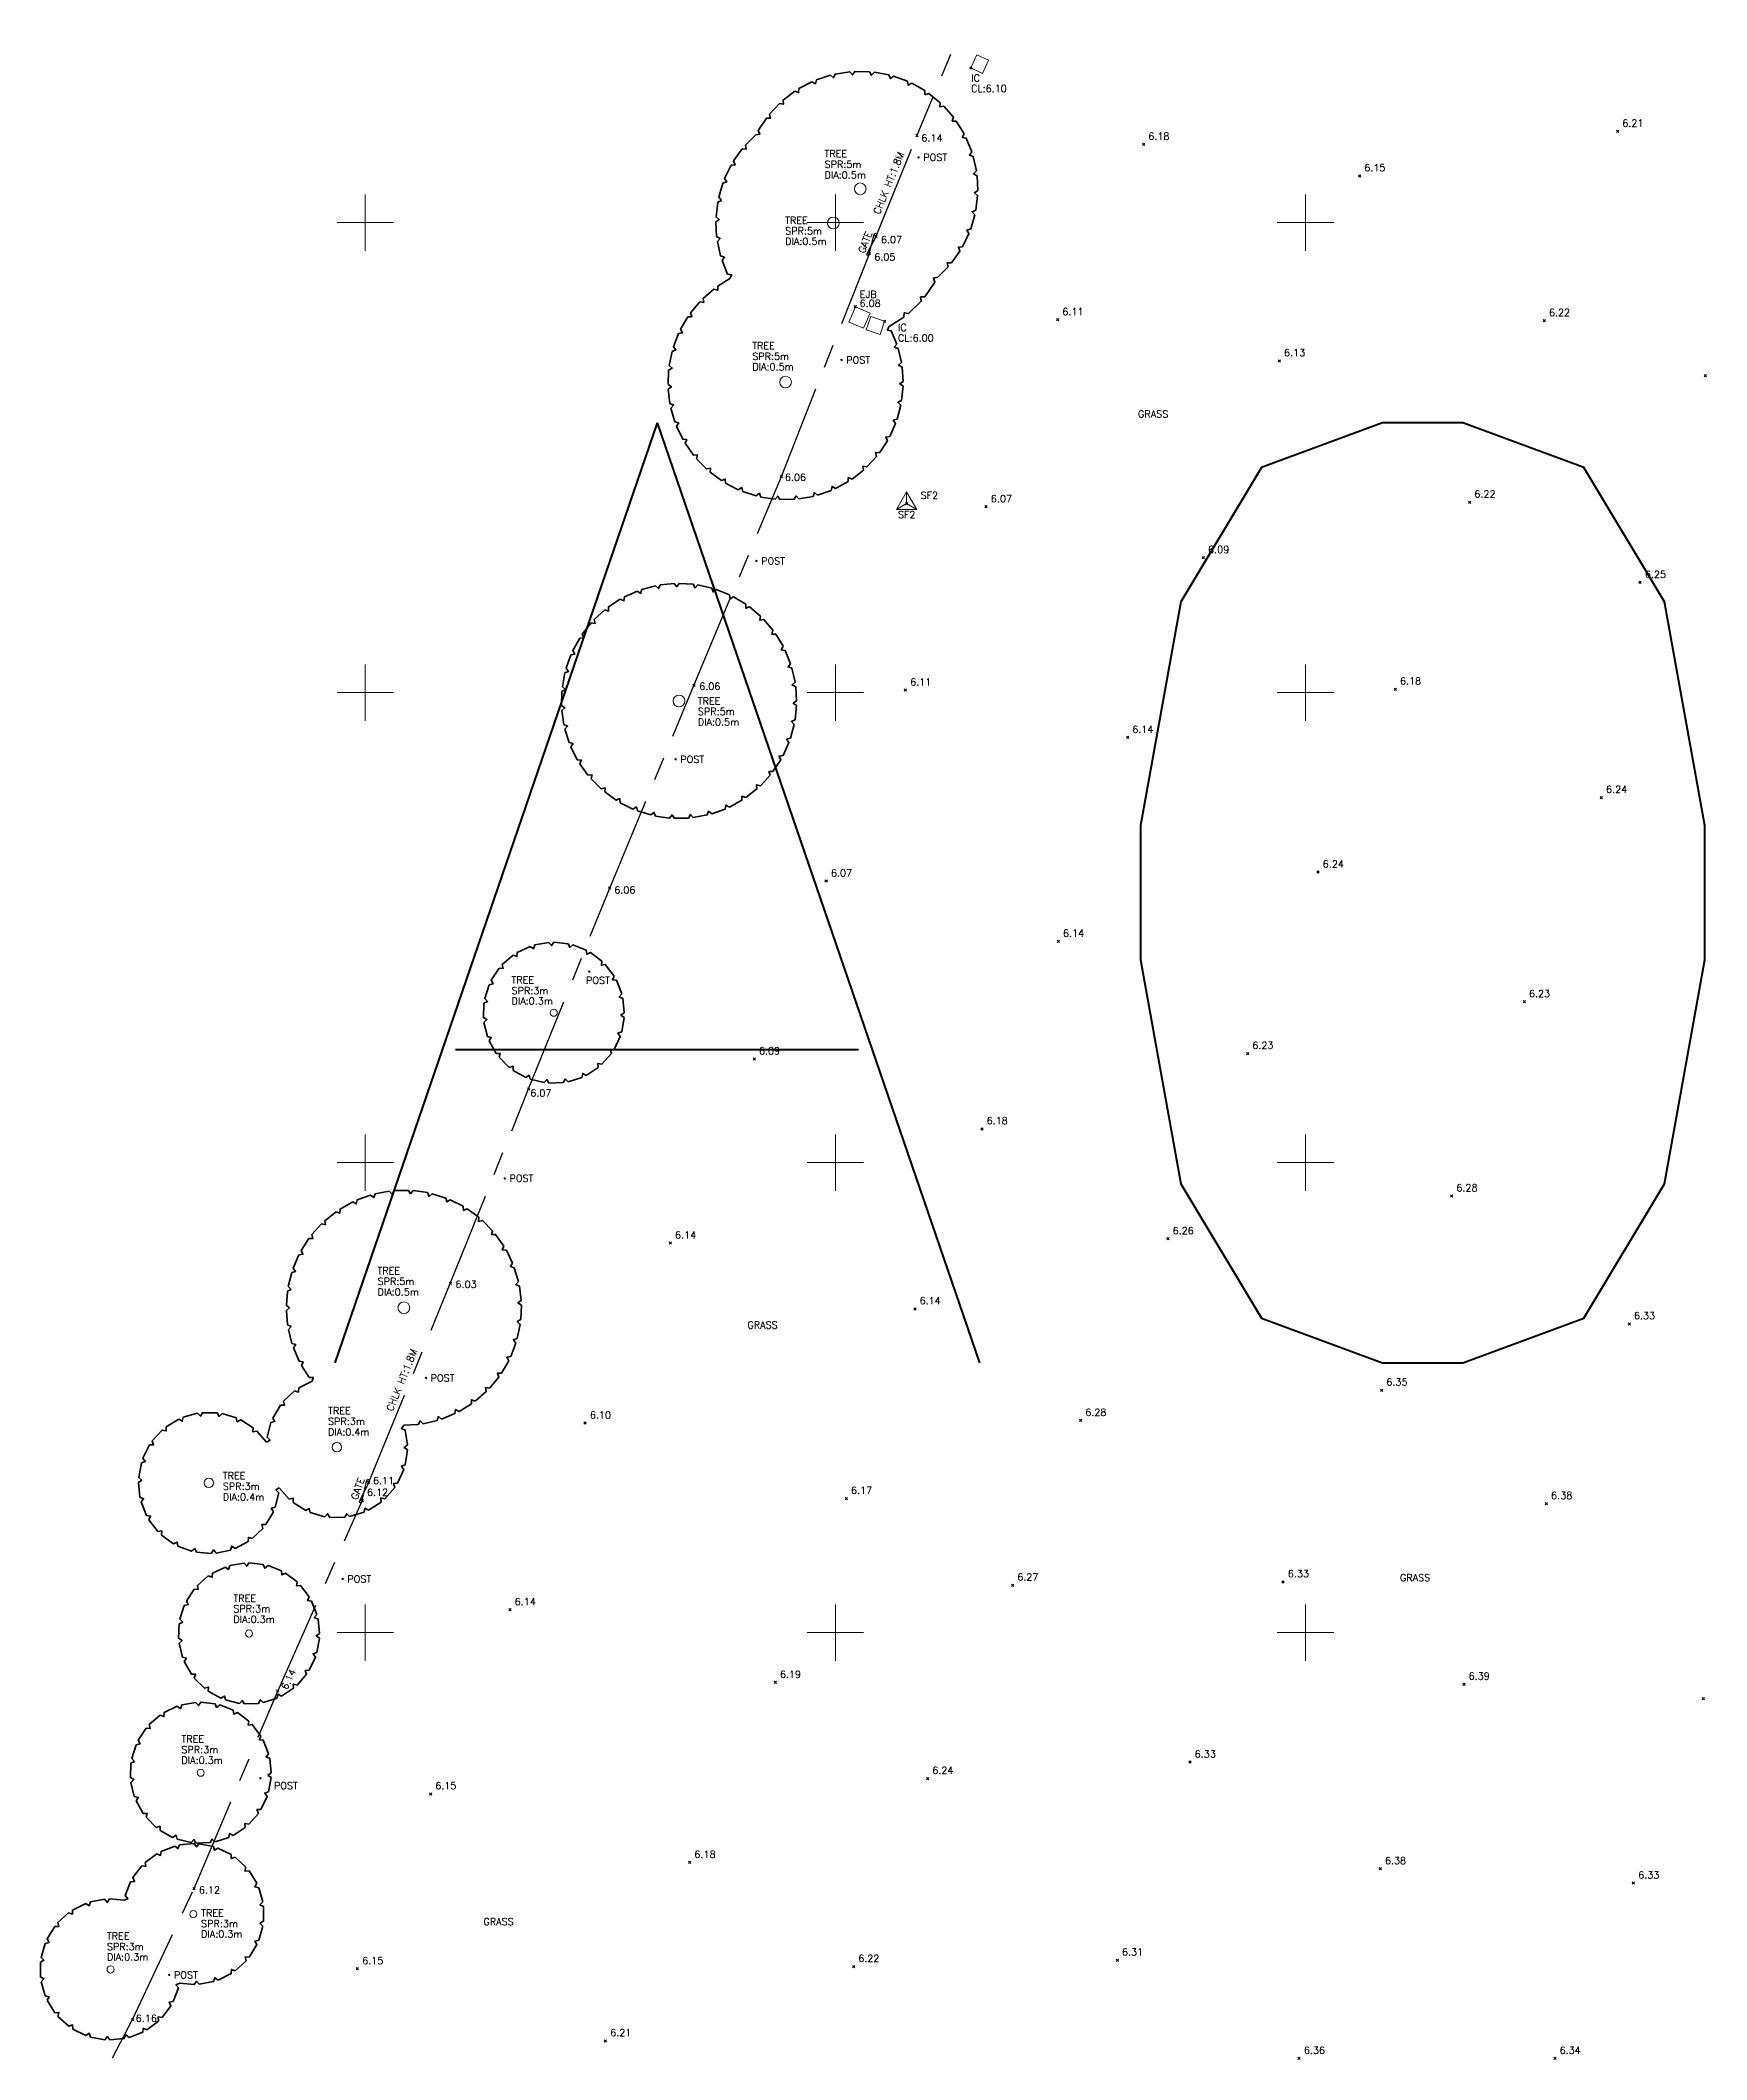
# Model space of a CAD drawing. Extents: x 521064 to 521635, y 174590 to 175241.
# Drawn here: x 521126.2 to 521197.1, y 174941.8 to 175027.8 of the extents above; entities that cross this region are included whole.
import ezdxf
from ezdxf.enums import TextEntityAlignment as Align

# ---------------------------------------------------------------- set-up
doc = ezdxf.new("R2010")
doc.units = 0
doc.header["$PDMODE"] = 3
doc.header["$PDSIZE"] = 0.05
doc.linetypes.add('Centre', pattern=[7, 4, -1, 1, -1])
doc.layers.get('0').update_dxf_attribs({"linetype": 'CONTINUOUS', "lineweight": 18})
for name, color, linetype, lineweight in [('I031G_SURVEY-GRID', 7, 'CONTINUOUS', 18), ('I042T_SURVEY-STA', 1, 'CONTINUOUS', 13), ('I901G_TITLE-SHEET', 7, 'CONTINUOUS', 18), ('I910T_TXT-GEN-S', 7, 'CONTINUOUS', 13), ('I923G_SURVEY-POINT', 7, 'CONTINUOUS', 18), ('I923T_SURVEY-LEVEL', 7, 'CONTINUOUS', 13), ('I941G_TREE', 72, 'CONTINUOUS', 18), ('I941G_TREE-VEG', 6, 'CONTINUOUS', 35), ('I941T_TREE-TXT', 82, 'CONTINUOUS', 13), ('I960G_COVER', 1, 'CONTINUOUS', 18), ('I960T_COVER-TXT', 1, 'CONTINUOUS', 13), ('I976G_ST-FURN', 220, 'CONTINUOUS', 18), ('I976T_ST-FURN-TXT', 220, 'CONTINUOUS', 13)]:
    doc.layers.add(name, color=color, linetype=linetype, lineweight=lineweight)
doc.layers.add('I971G_FENCE', color=5, linetype='Centre')
doc.layers.add('I973G_GATE', color=20, linetype='CONTINUOUS')
doc.styles.add('MONOTXT', font='simplex.shx')
doc.styles.get("Standard").update_dxf_attribs({"font": 'simplex.shx'})

# ---------------------------------------------------------------- blocks, each defined once
blk = doc.blocks.new('PT_STATION')
at = {"color": 0, "linetype": 'Continuous', "flags": 128}
for points in [[(0, 0.5), (-0.433, -0.25)], [(-0.433, -0.25), (0, 0), (0, 0.5)], [(0.433, -0.25), (0, 0.5)], [(0, 0), (0.433, -0.25)], [(-0.433, -0.25), (0.433, -0.25)]]:
    blk.add_lwpolyline(points, dxfattribs=at)

msp = doc.modelspace()

# ---------------------------------------------------------------- linework, layer by layer
at = {"layer": 'I031G_SURVEY-GRID'}
for p, q in [((521140, 175021.2), (521140, 175018.8)), ((521160, 175021.2), (521160, 175018.8)), ((521180, 175021.2), (521180, 175018.8)), ((521138.8, 175020), (521141.2, 175020)), ((521158.8, 175020), (521161.2, 175020)), ((521178.8, 175020), (521181.2, 175020)), ((521140, 175001.2), (521140, 174998.8)), ((521160, 175001.2), (521160, 174998.8)), ((521180, 175001.2), (521180, 174998.8)), ((521138.8, 175000), (521141.2, 175000)), ((521158.8, 175000), (521161.2, 175000)), ((521178.8, 175000), (521181.2, 175000)), ((521140, 174981.2), (521140, 174978.8)), ((521160, 174981.2), (521160, 174978.8)), ((521180, 174981.2), (521180, 174978.8)), ((521138.8, 174980), (521141.2, 174980)), ((521158.8, 174980), (521161.2, 174980)), ((521178.8, 174980), (521181.2, 174980)), ((521140, 174961.2), (521140, 174958.8)), ((521160, 174961.2), (521160, 174958.8)), ((521180, 174961.2), (521180, 174958.8)), ((521138.8, 174960), (521141.2, 174960)), ((521158.8, 174960), (521161.2, 174960)), ((521178.8, 174960), (521181.2, 174960))]:
    msp.add_line(p, q, dxfattribs=at)
at = {"layer": 'I042T_SURVEY-STA', "color": 1}
msp.add_point((521163.026, 175008.041, 6.112), dxfattribs=at)
at = {"layer": 'I923G_SURVEY-POINT'}
for p in [(521165.764, 175026.578, 6.099), (521193.278, 175023.879, 6.209), (521163.468, 175023.704, 6.144), (521173.114, 175023.326, 6.178), (521182.301, 175021.986, 6.153), (521161.444, 175018.674, 6.046), (521161.729, 175019.415, 6.07), (521160.851, 175016.414, 6.079), (521162.091, 175015.8, 6.004), (521169.453, 175015.864, 6.106), (521190.155, 175015.822, 6.221), (521178.888, 175014.111, 6.129), (521197.015, 175013.478, 6.287), (521157.706, 175009.197, 6.057), (521166.412, 175007.906, 6.072), (521186.985, 175008.098, 6.22), (521175.655, 175005.737, 6.087), (521194.237, 175004.685, 6.254), (521153.984, 175000.306, 6.063), (521162.981, 175000.105, 6.105), (521183.82, 175000.139, 6.185), (521172.429, 174998.091, 6.144), (521192.588, 174995.533, 6.245), (521180.534, 174992.359, 6.237), (521150.402, 174991.682, 6.063), (521159.607, 174991.976, 6.074), (521169.482, 174989.411, 6.141), (521189.308, 174986.842, 6.231), (521156.546, 174984.405, 6.085), (521177.539, 174984.635, 6.234), (521146.95, 174983.137, 6.069), (521166.234, 174981.427, 6.18), (521186.219, 174978.575, 6.28), (521152.976, 174976.572, 6.137), (521174.148, 174976.757, 6.259), (521143.614, 174974.856, 6.029), (521163.38, 174973.775, 6.141), (521193.771, 174973.133, 6.326), (521183.241, 174970.311, 6.351), (521149.353, 174968.912, 6.1), (521170.428, 174969.025, 6.278), (521140.149, 174966.395, 6.108), (521139.871, 174965.613, 6.123), (521160.463, 174965.704, 6.169), (521190.249, 174965.483, 6.385), (521167.539, 174962.015, 6.268), (521179.047, 174962.152, 6.333), (521146.155, 174960.97, 6.141), (521157.439, 174957.877, 6.194), (521186.741, 174957.796, 6.386), (521136.277, 174957.512, 6.143), (521196.924, 174957.184, 6.346), (521175.087, 174954.486, 6.333), (521163.922, 174953.783, 6.236), (521142.776, 174953.137, 6.153), (521153.801, 174950.217, 6.183), (521183.18, 174949.947, 6.384), (521132.719, 174949.108, 6.123), (521193.953, 174949.34, 6.33), (521139.666, 174945.693, 6.148), (521160.774, 174945.788, 6.215), (521171.993, 174946.059, 6.31), (521130.102, 174943.534, 6.163), (521150.218, 174942.623, 6.206), (521179.73, 174941.878, 6.355), (521190.611, 174941.879, 6.339)]:
    msp.add_point(p, dxfattribs=at)
at = {"layer": 'I941G_TREE'}
for centre, radius in [((521161.056, 175021.435), 0.25), ((521159.915, 175019.98), 0.25), ((521157.88, 175013.21), 0.25), ((521153.347, 174999.644), 0.25), ((521148.019, 174986.374), 0.15), ((521141.64, 174973.822), 0.25), ((521138.793, 174967.887), 0.2), ((521133.35, 174966.369), 0.2), ((521135.052, 174959.961), 0.15), ((521132.999, 174954.035), 0.15), ((521132.684, 174948.022), 0.15), ((521129.161, 174945.664), 0.15)]:
    msp.add_circle(centre, radius, dxfattribs=at)
at = {"layer": 'I941G_TREE-VEG'}
for points in [[(521161.45, 175026.42), (521160.823, 175026.43), (521160.728, 175026.284), (521160.614, 175026.416)], [(521162.274, 175026.284), (521161.658, 175026.399), (521161.54, 175026.271), (521161.45, 175026.42)], [(521158.272, 175025.589), (521157.774, 175025.208), (521157.79, 175025.035), (521157.62, 175025.067)], [(521159.003, 175025.994), (521158.449, 175025.702), (521158.435, 175025.528), (521158.272, 175025.589)], [(521159.791, 175026.273), (521159.196, 175026.076), (521159.154, 175025.907), (521159.003, 175025.994)], [(521160.614, 175026.416), (521159.994, 175026.321), (521159.925, 175026.162), (521159.791, 175026.273)], [(521163.065, 175026.014), (521162.476, 175026.229), (521162.339, 175026.123), (521162.274, 175026.284)], [(521163.799, 175025.615), (521163.255, 175025.926), (521163.101, 175025.844), (521163.065, 175026.014)], [(521164.457, 175025.1), (521163.972, 175025.497), (521163.807, 175025.441), (521163.799, 175025.615)], [(521157.62, 175025.067), (521157.192, 175024.609), (521157.236, 175024.441), (521157.063, 175024.444)], [(521165.02, 175024.482), (521164.607, 175024.954), (521164.436, 175024.927), (521164.457, 175025.1)], [(521157.063, 175024.444), (521156.717, 175023.921), (521156.789, 175023.763), (521156.617, 175023.738)], [(521165.472, 175023.779), (521165.144, 175024.314), (521164.97, 175024.316), (521165.02, 175024.482)], [(521156.035, 175023.133), (521155.67, 175022.621), (521155.736, 175022.46), (521155.563, 175022.44)], [(521156.617, 175023.738), (521156.171, 175023.293), (521156.209, 175023.124), (521156.035, 175023.133)], [(521165.801, 175023.011), (521165.566, 175023.593), (521165.395, 175023.624), (521165.472, 175023.779)], [(521165.997, 175022.199), (521165.862, 175022.811), (521165.699, 175022.87), (521165.801, 175023.011)], [(521155.563, 175022.44), (521155.288, 175021.874), (521155.38, 175021.726), (521155.213, 175021.678)], [(521166.055, 175021.365), (521166.025, 175021.992), (521165.873, 175022.077), (521165.997, 175022.199)], [(521155.213, 175021.678), (521155.037, 175021.074), (521155.152, 175020.944), (521154.995, 175020.868)], [(521165.974, 175020.534), (521166.048, 175021.156), (521165.913, 175021.266), (521166.055, 175021.365)], [(521154.995, 175020.868), (521154.922, 175020.243), (521155.058, 175020.134), (521154.916, 175020.033)], [(521165.755, 175019.727), (521165.932, 175020.329), (521165.817, 175020.459), (521165.974, 175020.534)], [(521154.916, 175020.033), (521154.948, 175019.405), (521155.1, 175019.32), (521154.977, 175019.197)], [(521165.405, 175018.969), (521165.679, 175019.532), (521165.588, 175019.68), (521165.755, 175019.727)], [(521154.977, 175019.197), (521155.114, 175018.583), (521155.278, 175018.524), (521155.177, 175018.382)], [(521164.933, 175018.279), (521165.298, 175018.789), (521165.232, 175018.95), (521165.405, 175018.969)], [(521155.177, 175018.382), (521155.415, 175017.8), (521155.587, 175017.77), (521155.511, 175017.613)], [(521164.354, 175017.677), (521164.798, 175018.119), (521164.76, 175018.289), (521164.933, 175018.279)], [(521154.83, 175017.172), (521154.371, 175016.772), (521154.399, 175016.602), (521154.229, 175016.626)], [(521155.511, 175017.613), (521154.993, 175017.292), (521154.994, 175017.12), (521154.83, 175017.172)], [(521163.809, 175016.843), (521164.233, 175017.459), (521164.172, 175017.635), (521164.354, 175017.677)], [(521154.229, 175016.626), (521153.841, 175016.157), (521153.896, 175015.994), (521153.724, 175015.991)], [(521162.284, 175015.576), (521162.914, 175015.979), (521162.926, 175016.165), (521163.11, 175016.133)], [(521163.11, 175016.133), (521163.648, 175016.653), (521163.623, 175016.837), (521163.809, 175016.843)], [(521153.329, 175015.282), (521153.111, 175014.713), (521153.216, 175014.577), (521153.054, 175014.518)], [(521153.724, 175015.991), (521153.417, 175015.465), (521153.498, 175015.313), (521153.329, 175015.282)], [(521162.609, 175014.832), (521162.376, 175015.395), (521162.206, 175015.422), (521162.284, 175015.576)], [(521153.054, 175014.518), (521152.931, 175013.922), (521153.056, 175013.804), (521152.906, 175013.721)], [(521162.809, 175014.046), (521162.671, 175014.639), (521162.507, 175014.693), (521162.609, 175014.832)], [(521152.906, 175013.721), (521152.88, 175013.112), (521153.023, 175013.016), (521152.889, 175012.909)], [(521162.879, 175013.238), (521162.839, 175013.845), (521162.687, 175013.925), (521162.809, 175014.046)], [(521152.889, 175012.909), (521152.962, 175012.305), (521153.119, 175012.233), (521153.003, 175012.106)], [(521162.818, 175012.428), (521162.876, 175013.035), (521162.739, 175013.138), (521162.879, 175013.238)], [(521153.003, 175012.106), (521153.173, 175011.521), (521153.339, 175011.476), (521153.246, 175011.332)], [(521162.627, 175011.64), (521162.782, 175012.229), (521162.663, 175012.353), (521162.818, 175012.428)], [(521153.246, 175011.332), (521153.508, 175010.782), (521153.679, 175010.764), (521153.61, 175010.607)], [(521162.31, 175010.893), (521162.559, 175011.448), (521162.462, 175011.59), (521162.627, 175011.64)], [(521153.61, 175010.607), (521153.959, 175010.107), (521154.13, 175010.117), (521154.088, 175009.95)], [(521161.339, 175009.599), (521161.752, 175010.046), (521161.705, 175010.212), (521161.877, 175010.206)], [(521161.877, 175010.206), (521162.213, 175010.715), (521162.14, 175010.87), (521162.31, 175010.893)], [(521154.088, 175009.95), (521154.512, 175009.514), (521154.68, 175009.551), (521154.665, 175009.38)], [(521154.665, 175009.38), (521155.154, 175009.018), (521155.314, 175009.082), (521155.327, 175008.91)], [(521160.709, 175009.087), (521161.189, 175009.462), (521161.17, 175009.633), (521161.339, 175009.599)], [(521155.327, 175008.91), (521155.868, 175008.632), (521156.015, 175008.721), (521156.056, 175008.554)], [(521156.056, 175008.554), (521156.635, 175008.367), (521156.766, 175008.479), (521156.833, 175008.32)], [(521158.449, 175008.242), (521159.048, 175008.348), (521159.111, 175008.508), (521159.245, 175008.4)], [(521159.245, 175008.4), (521159.819, 175008.601), (521159.856, 175008.769), (521160.005, 175008.684)], [(521160.005, 175008.684), (521160.539, 175008.976), (521160.548, 175009.148), (521160.709, 175009.087)], [(521156.833, 175008.32), (521157.435, 175008.229), (521157.546, 175008.361), (521157.638, 175008.215)], [(521157.638, 175008.215), (521158.247, 175008.223), (521158.335, 175008.371), (521158.449, 175008.242)], [(521151.574, 175004.319), (521151.023, 175004.072), (521151.002, 175003.901), (521150.847, 175003.974)], [(521152.347, 175004.543), (521151.763, 175004.387), (521151.715, 175004.222), (521151.574, 175004.319)], [(521153.145, 175004.64), (521152.545, 175004.58), (521152.471, 175004.425), (521152.347, 175004.543)], [(521153.949, 175004.608), (521153.347, 175004.644), (521153.249, 175004.503), (521153.145, 175004.64)], [(521154.738, 175004.447), (521154.149, 175004.58), (521154.03, 175004.456), (521153.949, 175004.608)], [(521155.49, 175004.162), (521154.93, 175004.387), (521154.793, 175004.284), (521154.738, 175004.447)], [(521156.187, 175003.759), (521155.67, 175004.072), (521155.518, 175003.992), (521155.49, 175004.162)], [(521150.185, 175003.517), (521149.741, 175003.108), (521149.775, 175002.94), (521149.604, 175002.96)], [(521150.847, 175003.974), (521150.343, 175003.642), (521150.35, 175003.47), (521150.185, 175003.517)], [(521156.81, 175003.25), (521156.351, 175003.642), (521156.188, 175003.588), (521156.187, 175003.759)], [(521157.344, 175002.648), (521156.953, 175003.108), (521156.783, 175003.081), (521156.81, 175003.25)], [(521149.604, 175002.96), (521149.232, 175002.485), (521149.292, 175002.324), (521149.121, 175002.317)], [(521157.774, 175001.968), (521157.462, 175002.485), (521157.29, 175002.485), (521157.344, 175002.648)], [(521148.747, 175001.604), (521148.544, 175001.035), (521148.652, 175000.902), (521148.492, 175000.841)], [(521149.121, 175002.317), (521148.83, 175001.788), (521148.915, 175001.639), (521148.747, 175001.604)], [(521158.089, 175001.228), (521157.864, 175001.788), (521157.695, 175001.816), (521157.774, 175001.968)], [(521148.492, 175000.841), (521148.383, 175000.247), (521148.511, 175000.133), (521148.363, 175000.047)], [(521158.282, 175000.446), (521158.149, 175001.035), (521157.987, 175001.09), (521158.089, 175001.228)], [(521148.363, 175000.047), (521148.351, 174999.443), (521148.496, 174999.351), (521148.363, 174999.242)], [(521158.347, 174999.644), (521158.31, 175000.247), (521158.159, 175000.327), (521158.282, 175000.446)], [(521148.363, 174999.242), (521148.448, 174998.644), (521148.606, 174998.576), (521148.492, 174998.448)], [(521158.282, 174998.842), (521158.343, 174999.443), (521158.206, 174999.546), (521158.347, 174999.644)], [(521148.492, 174998.448), (521148.672, 174997.871), (521148.838, 174997.83), (521148.747, 174997.684)], [(521158.089, 174998.061), (521158.246, 174998.644), (521158.127, 174998.768), (521158.282, 174998.842)], [(521148.747, 174997.684), (521149.017, 174997.144), (521149.188, 174997.13), (521149.121, 174996.972)], [(521157.344, 174996.641), (521157.677, 174997.144), (521157.604, 174997.3), (521157.774, 174997.321)], [(521157.774, 174997.321), (521158.022, 174997.871), (521157.925, 174998.013), (521158.089, 174998.061)], [(521149.121, 174996.972), (521149.474, 174996.482), (521149.645, 174996.495), (521149.604, 174996.329)], [(521156.81, 174996.038), (521157.22, 174996.482), (521157.173, 174996.647), (521157.344, 174996.641)], [(521149.604, 174996.329), (521150.031, 174995.902), (521150.198, 174995.942), (521150.185, 174995.771)], [(521150.185, 174995.771), (521150.674, 174995.418), (521150.833, 174995.485), (521150.847, 174995.314)], [(521155.49, 174995.127), (521156.019, 174995.418), (521156.026, 174995.59), (521156.187, 174995.529)], [(521156.187, 174995.529), (521156.662, 174995.902), (521156.642, 174996.072), (521156.81, 174996.038)], [(521150.847, 174995.314), (521151.387, 174995.044), (521151.532, 174995.136), (521151.574, 174994.969)], [(521151.574, 174994.969), (521152.15, 174994.79), (521152.279, 174994.903), (521152.347, 174994.745)], [(521152.347, 174994.745), (521152.944, 174994.661), (521153.053, 174994.793), (521153.145, 174994.648)], [(521153.145, 174994.648), (521153.749, 174994.661), (521153.835, 174994.809), (521153.949, 174994.681)], [(521153.949, 174994.681), (521154.543, 174994.79), (521154.605, 174994.95), (521154.738, 174994.842)], [(521154.738, 174994.842), (521155.307, 174995.044), (521155.341, 174995.212), (521155.49, 174995.127)], [(521146.289, 174988.825), (521145.827, 174988.422), (521145.864, 174988.254), (521145.692, 174988.268)], [(521147.015, 174989.201), (521146.461, 174988.938), (521146.451, 174988.766), (521146.289, 174988.825)], [(521147.815, 174989.367), (521147.21, 174989.263), (521147.154, 174989.1), (521147.015, 174989.201)], [(521148.63, 174989.312), (521148.019, 174989.374), (521147.922, 174989.233), (521147.815, 174989.367)], [(521149.399, 174989.038), (521148.829, 174989.263), (521148.696, 174989.153), (521148.63, 174989.312)], [(521150.067, 174988.567), (521149.578, 174988.938), (521149.421, 174988.867), (521149.399, 174989.038)], [(521145.692, 174988.268), (521145.356, 174987.755), (521145.436, 174987.603), (521145.268, 174987.57)], [(521150.583, 174987.933), (521150.212, 174988.422), (521150.042, 174988.397), (521150.067, 174988.567)], [(521150.908, 174987.184), (521150.683, 174987.755), (521150.512, 174987.776), (521150.583, 174987.933)], [(521145.268, 174987.57), (521145.082, 174986.985), (521145.201, 174986.86), (521145.047, 174986.783)], [(521151.019, 174986.374), (521150.957, 174986.985), (521150.798, 174987.051), (521150.908, 174987.184)], [(521145.047, 174986.783), (521145.026, 174986.17), (521145.174, 174986.082), (521145.047, 174985.966)], [(521150.908, 174985.565), (521151.012, 174986.17), (521150.878, 174986.277), (521151.019, 174986.374)], [(521145.047, 174985.966), (521145.192, 174985.37), (521145.359, 174985.325), (521145.268, 174985.179)], [(521145.268, 174985.179), (521145.568, 174984.644), (521145.74, 174984.646), (521145.692, 174984.481)], [(521150.583, 174984.816), (521150.846, 174985.37), (521150.745, 174985.509), (521150.908, 174985.565)], [(521145.692, 174984.481), (521146.126, 174984.047), (521146.291, 174984.095), (521146.289, 174983.923)], [(521150.067, 174984.182), (521150.47, 174984.644), (521150.411, 174984.806), (521150.583, 174984.816)], [(521146.289, 174983.923), (521146.824, 174983.623), (521146.97, 174983.714), (521147.015, 174983.548)], [(521147.015, 174983.548), (521147.611, 174983.402), (521147.727, 174983.529), (521147.815, 174983.381)], [(521147.815, 174983.381), (521148.428, 174983.402), (521148.505, 174983.556), (521148.63, 174983.437)], [(521148.63, 174983.437), (521149.214, 174983.623), (521149.248, 174983.792), (521149.399, 174983.711)], [(521149.399, 174983.711), (521149.913, 174984.047), (521149.899, 174984.219), (521150.067, 174984.182)], [(521139.463, 174978.323), (521138.93, 174978.023), (521138.923, 174977.851), (521138.76, 174977.909)], [(521140.223, 174978.617), (521139.648, 174978.408), (521139.614, 174978.239), (521139.463, 174978.323)], [(521141.022, 174978.783), (521140.42, 174978.671), (521140.358, 174978.51), (521140.223, 174978.617)], [(521141.836, 174978.818), (521141.225, 174978.805), (521141.137, 174978.656), (521141.022, 174978.783)], [(521142.646, 174978.72), (521142.04, 174978.806), (521141.93, 174978.673), (521141.836, 174978.818)], [(521143.428, 174978.491), (521142.845, 174978.675), (521142.714, 174978.562), (521142.646, 174978.72)], [(521144.163, 174978.139), (521143.617, 174978.414), (521143.47, 174978.324), (521143.428, 174978.491)], [(521138.76, 174977.909), (521138.283, 174977.527), (521138.304, 174977.356), (521138.134, 174977.387)], [(521144.831, 174977.671), (521144.337, 174978.032), (521144.178, 174977.967), (521144.163, 174978.139)], [(521145.415, 174977.101), (521144.986, 174977.538), (521144.818, 174977.499), (521144.831, 174977.671)], [(521137.602, 174976.77), (521137.272, 174976.254), (521137.347, 174976.099), (521137.176, 174976.074)], [(521138.134, 174977.387), (521137.725, 174976.932), (521137.774, 174976.767), (521137.602, 174976.77)], [(521145.897, 174976.444), (521145.545, 174976.945), (521145.373, 174976.934), (521145.415, 174977.101)], [(521137.176, 174976.074), (521136.935, 174975.512), (521137.034, 174975.371), (521136.869, 174975.319)], [(521146.267, 174975.717), (521146.001, 174976.268), (521145.829, 174976.286), (521145.897, 174976.444)], [(521136.869, 174975.319), (521136.722, 174974.725), (521136.843, 174974.602), (521136.69, 174974.523)], [(521146.514, 174974.94), (521146.34, 174975.527), (521146.174, 174975.572), (521146.267, 174975.717)], [(521146.63, 174974.133), (521146.555, 174974.741), (521146.398, 174974.812), (521146.514, 174974.94)], [(521136.69, 174974.523), (521136.641, 174973.913), (521136.78, 174973.812), (521136.641, 174973.709)], [(521146.615, 174973.318), (521146.639, 174973.93), (521146.496, 174974.026), (521146.63, 174974.133)], [(521136.641, 174973.709), (521136.693, 174973.1), (521136.846, 174973.022), (521136.726, 174972.899)], [(521146.467, 174972.516), (521146.59, 174973.116), (521146.465, 174973.234), (521146.615, 174973.318)], [(521136.726, 174972.899), (521136.876, 174972.305), (521137.04, 174972.254), (521136.942, 174972.112)], [(521146.19, 174971.749), (521146.41, 174972.321), (521146.305, 174972.458), (521146.467, 174972.516)], [(521136.942, 174972.112), (521137.186, 174971.551), (521137.356, 174971.527), (521137.282, 174971.371)], [(521145.793, 174971.037), (521146.102, 174971.565), (521146.021, 174971.718), (521146.19, 174971.749)], [(521137.738, 174970.695), (521137.166, 174970.408), (521137.157, 174970.233), (521136.991, 174970.285)], [(521137.282, 174971.371), (521137.614, 174970.857), (521137.786, 174970.861), (521137.738, 174970.695)], [(521145.285, 174970.399), (521145.676, 174970.87), (521145.621, 174971.034), (521145.793, 174971.037)], [(521136.991, 174970.285), (521136.523, 174969.848), (521136.563, 174969.678), (521136.389, 174969.682)], [(521143.995, 174969.411), (521144.516, 174969.732), (521144.516, 174969.904), (521144.681, 174969.853)], [(521144.681, 174969.853), (521145.143, 174970.254), (521145.115, 174970.424), (521145.285, 174970.399)], [(521132.063, 174969.08), (521131.526, 174968.752), (521131.533, 174968.579), (521131.364, 174968.619)], [(521132.862, 174969.33), (521132.255, 174969.163), (521132.214, 174968.994), (521132.063, 174969.08)], [(521133.698, 174969.349), (521133.07, 174969.356), (521132.983, 174969.206), (521132.862, 174969.33)], [(521134.508, 174969.137), (521133.906, 174969.318), (521133.781, 174969.197), (521133.698, 174969.349)], [(521135.227, 174968.709), (521134.698, 174969.049), (521134.545, 174968.968), (521134.508, 174969.137)], [(521135.981, 174968.933), (521135.823, 174968.312), (521135.949, 174968.191), (521135.8, 174968.1)], [(521136.389, 174969.682), (521136.063, 174969.13), (521136.15, 174968.979), (521135.981, 174968.933)], [(521141.644, 174968.822), (521142.254, 174968.86), (521142.335, 174969.012), (521142.456, 174968.889)], [(521142.456, 174968.889), (521143.052, 174969.025), (521143.108, 174969.189), (521143.247, 174969.087)], [(521143.247, 174969.087), (521143.813, 174969.319), (521143.841, 174969.489), (521143.995, 174969.411)], [(521131.364, 174968.619), (521130.939, 174968.156), (521130.994, 174967.991), (521130.82, 174967.983)], [(521135.8, 174968.1), (521135.386, 174968.572), (521135.216, 174968.536), (521135.227, 174968.709)], [(521141.791, 174967.985), (521141.703, 174968.617), (521141.54, 174968.681), (521141.644, 174968.822)], [(521130.473, 174967.221), (521130.359, 174966.603), (521130.492, 174966.492), (521130.35, 174966.393)], [(521130.82, 174967.983), (521130.54, 174967.42), (521130.637, 174967.277), (521130.473, 174967.221)], [(521141.372, 174966.354), (521141.638, 174966.935), (521141.536, 174967.076), (521141.698, 174967.139)], [(521141.698, 174967.139), (521141.791, 174967.771), (521141.653, 174967.878), (521141.791, 174967.985)], [(521130.35, 174966.393), (521130.411, 174965.768), (521130.57, 174965.698), (521130.46, 174965.564)], [(521140.838, 174965.692), (521141.256, 174966.175), (521141.198, 174966.339), (521141.372, 174966.354)], [(521130.46, 174965.564), (521130.691, 174964.979), (521130.863, 174964.956), (521130.795, 174964.797)], [(521136.167, 174965.338), (521136.32, 174965.948), (521136.194, 174966.067), (521136.342, 174966.157)], [(521136.342, 174966.157), (521136.764, 174965.677), (521136.935, 174965.713), (521136.926, 174965.539)], [(521136.926, 174965.539), (521137.465, 174965.197), (521137.619, 174965.279), (521137.66, 174965.109)], [(521140.14, 174965.207), (521140.677, 174965.553), (521140.667, 174965.727), (521140.838, 174965.692)], [(521130.795, 174964.797), (521131.179, 174964.299), (521131.35, 174964.325), (521131.329, 174964.152)], [(521135.19, 174964), (521135.643, 174964.435), (521135.599, 174964.603), (521135.772, 174964.6)], [(521135.772, 174964.6), (521136.088, 174965.144), (521135.999, 174965.293), (521136.167, 174965.338)], [(521137.66, 174965.109), (521138.273, 174964.932), (521138.398, 174965.054), (521138.485, 174964.903)], [(521138.485, 174964.903), (521139.123, 174964.905), (521139.209, 174965.057), (521139.334, 174964.936)], [(521139.334, 174964.936), (521139.947, 174965.118), (521139.986, 174965.288), (521140.14, 174965.207)], [(521131.329, 174964.152), (521131.835, 174963.78), (521131.993, 174963.852), (521132.02, 174963.68)], [(521134.463, 174963.584), (521135.019, 174963.877), (521135.024, 174964.051), (521135.19, 174964)], [(521132.02, 174963.68), (521132.609, 174963.462), (521132.741, 174963.575), (521132.814, 174963.418)], [(521132.814, 174963.418), (521133.441, 174963.371), (521133.537, 174963.516), (521133.651, 174963.385)], [(521133.651, 174963.385), (521134.266, 174963.513), (521134.318, 174963.678), (521134.463, 174963.584)], [(521134.847, 174962.954), (521134.243, 174962.849), (521134.187, 174962.687), (521134.047, 174962.787)], [(521135.662, 174962.898), (521135.052, 174962.961), (521134.954, 174962.819), (521134.847, 174962.954)], [(521136.432, 174962.624), (521135.861, 174962.849), (521135.729, 174962.739), (521135.662, 174962.898)], [(521133.322, 174962.411), (521132.86, 174962.008), (521132.896, 174961.84), (521132.725, 174961.854)], [(521134.047, 174962.787), (521133.493, 174962.524), (521133.483, 174962.352), (521133.322, 174962.411)], [(521137.1, 174962.153), (521136.611, 174962.524), (521136.454, 174962.454), (521136.432, 174962.624)], [(521137.615, 174961.519), (521137.245, 174962.008), (521137.074, 174961.983), (521137.1, 174962.153)], [(521132.3, 174961.156), (521132.115, 174960.571), (521132.234, 174960.447), (521132.08, 174960.369)], [(521132.725, 174961.854), (521132.388, 174961.341), (521132.469, 174961.189), (521132.3, 174961.156)], [(521137.941, 174960.77), (521137.716, 174961.341), (521137.545, 174961.362), (521137.615, 174961.519)], [(521132.08, 174960.369), (521132.059, 174959.756), (521132.207, 174959.668), (521132.08, 174959.552)], [(521138.052, 174959.961), (521137.989, 174960.571), (521137.831, 174960.638), (521137.941, 174960.77)], [(521132.08, 174959.552), (521132.225, 174958.956), (521132.391, 174958.911), (521132.3, 174958.765)], [(521137.941, 174959.151), (521138.045, 174959.756), (521137.91, 174959.863), (521138.052, 174959.961)], [(521132.3, 174958.765), (521132.601, 174958.231), (521132.773, 174958.232), (521132.725, 174958.067)], [(521137.615, 174958.402), (521137.879, 174958.956), (521137.778, 174959.095), (521137.941, 174959.151)], [(521132.725, 174958.067), (521133.159, 174957.633), (521133.324, 174957.682), (521133.322, 174957.51)], [(521136.432, 174957.297), (521136.945, 174957.633), (521136.932, 174957.805), (521137.1, 174957.768)], [(521137.1, 174957.768), (521137.503, 174958.231), (521137.444, 174958.392), (521137.615, 174958.402)], [(521131.994, 174956.862), (521131.44, 174956.598), (521131.43, 174956.426), (521131.269, 174956.486)], [(521132.794, 174957.028), (521132.189, 174956.924), (521132.133, 174956.761), (521131.994, 174956.862)], [(521133.609, 174956.972), (521132.999, 174957.035), (521132.901, 174956.893), (521132.794, 174957.028)], [(521133.322, 174957.51), (521133.857, 174957.209), (521134.003, 174957.3), (521134.047, 174957.134)], [(521134.379, 174956.698), (521133.808, 174956.924), (521133.676, 174956.813), (521133.609, 174956.972)], [(521134.047, 174957.134), (521134.644, 174956.989), (521134.76, 174957.116), (521134.847, 174956.968)], [(521134.847, 174956.968), (521135.461, 174956.989), (521135.538, 174957.142), (521135.662, 174957.023)], [(521135.662, 174957.023), (521136.247, 174957.209), (521136.28, 174957.378), (521136.432, 174957.297)], [(521131.269, 174956.486), (521130.806, 174956.082), (521130.843, 174955.914), (521130.672, 174955.928)], [(521135.046, 174956.227), (521134.557, 174956.598), (521134.4, 174956.528), (521134.379, 174956.698)], [(521135.562, 174955.594), (521135.191, 174956.082), (521135.021, 174956.057), (521135.046, 174956.227)], [(521130.247, 174955.23), (521130.061, 174954.645), (521130.18, 174954.521), (521130.027, 174954.443)], [(521130.672, 174955.928), (521130.335, 174955.415), (521130.416, 174955.263), (521130.247, 174955.23)], [(521135.887, 174954.844), (521135.662, 174955.415), (521135.492, 174955.437), (521135.562, 174955.594)], [(521130.027, 174954.443), (521130.006, 174953.83), (521130.154, 174953.742), (521130.027, 174953.626)], [(521135.999, 174954.035), (521135.936, 174954.645), (521135.777, 174954.712), (521135.887, 174954.844)], [(521130.027, 174953.626), (521130.172, 174953.03), (521130.338, 174952.986), (521130.247, 174952.84)], [(521135.887, 174953.225), (521135.992, 174953.83), (521135.857, 174953.937), (521135.999, 174954.035)], [(521130.247, 174952.84), (521130.548, 174952.305), (521130.72, 174952.307), (521130.672, 174952.142)], [(521135.562, 174952.476), (521135.825, 174953.03), (521135.725, 174953.17), (521135.887, 174953.225)], [(521130.672, 174952.142), (521131.105, 174951.708), (521131.271, 174951.756), (521131.269, 174951.584)], [(521134.379, 174951.371), (521134.892, 174951.708), (521134.878, 174951.879), (521135.046, 174951.842)], [(521135.046, 174951.842), (521135.45, 174952.305), (521135.39, 174952.466), (521135.562, 174952.476)], [(521131.895, 174950.917), (521131.314, 174950.691), (521131.291, 174950.52), (521131.133, 174950.59)], [(521131.269, 174951.584), (521131.803, 174951.283), (521131.949, 174951.374), (521131.994, 174951.208)], [(521132.717, 174951.022), (521132.097, 174950.964), (521132.028, 174950.806), (521131.895, 174950.917)], [(521131.994, 174951.208), (521132.59, 174951.063), (521132.706, 174951.19), (521132.794, 174951.042)], [(521133.536, 174950.898), (521132.924, 174951.012), (521132.814, 174950.879), (521132.717, 174951.022)], [(521132.794, 174951.042), (521133.407, 174951.063), (521133.485, 174951.216), (521133.609, 174951.098)], [(521134.29, 174950.556), (521133.733, 174950.833), (521133.591, 174950.734), (521133.536, 174950.898)], [(521133.609, 174951.098), (521134.194, 174951.283), (521134.227, 174951.452), (521134.379, 174951.371)], [(521130.49, 174950.068), (521130.115, 174949.572), (521130.185, 174949.414), (521130.014, 174949.39)], [(521131.133, 174950.59), (521130.636, 174950.215), (521130.661, 174950.044), (521130.49, 174950.068)], [(521134.922, 174950.019), (521134.462, 174950.438), (521134.298, 174950.383), (521134.29, 174950.556)], [(521135.383, 174949.331), (521135.055, 174949.86), (521134.882, 174949.851), (521134.922, 174950.019)], [(521130.014, 174949.39), (521129.789, 174948.81), (521129.9, 174948.677), (521129.741, 174948.607)], [(521135.638, 174948.542), (521135.467, 174949.141), (521135.299, 174949.18), (521135.383, 174949.331)], [(521128.105, 174948.472), (521127.549, 174948.194), (521127.541, 174948.021), (521127.378, 174948.076)], [(521128.914, 174948.654), (521128.302, 174948.538), (521128.248, 174948.374), (521128.105, 174948.472)], [(521129.741, 174948.607), (521129.121, 174948.664), (521129.024, 174948.521), (521128.914, 174948.654)], [(521135.668, 174947.714), (521135.667, 174948.337), (521135.516, 174948.42), (521135.638, 174948.542)], [(521126.786, 174947.496), (521126.459, 174946.966), (521126.544, 174946.816), (521126.375, 174946.776)], [(521127.378, 174948.076), (521126.918, 174947.656), (521126.959, 174947.488), (521126.786, 174947.496)], [(521135.47, 174946.91), (521135.639, 174947.509), (521135.517, 174947.63), (521135.668, 174947.714)], [(521126.375, 174946.776), (521126.206, 174946.177), (521126.328, 174946.056), (521126.177, 174945.972)], [(521135.059, 174946.19), (521135.386, 174946.72), (521135.301, 174946.87), (521135.47, 174946.91)], [(521126.177, 174945.972), (521126.178, 174945.349), (521126.329, 174945.266), (521126.207, 174945.144)], [(521133.74, 174945.214), (521134.296, 174945.492), (521134.303, 174945.665), (521134.467, 174945.61)], [(521134.467, 174945.61), (521134.927, 174946.03), (521134.886, 174946.198), (521135.059, 174946.19)], [(521126.207, 174945.144), (521126.378, 174944.545), (521126.546, 174944.506), (521126.462, 174944.355)], [(521131.831, 174944.296), (521132.056, 174944.876), (521131.945, 174945.009), (521132.104, 174945.079)], [(521132.104, 174945.079), (521132.724, 174945.022), (521132.821, 174945.165), (521132.931, 174945.032)], [(521132.931, 174945.032), (521133.543, 174945.148), (521133.597, 174945.312), (521133.74, 174945.214)], [(521126.462, 174944.355), (521126.79, 174943.826), (521126.963, 174943.835), (521126.923, 174943.667)], [(521131.355, 174943.618), (521131.73, 174944.115), (521131.66, 174944.273), (521131.831, 174944.296)], [(521126.923, 174943.667), (521127.383, 174943.248), (521127.547, 174943.303), (521127.555, 174943.131)], [(521127.555, 174943.131), (521128.112, 174942.854), (521128.254, 174942.952), (521128.309, 174942.788)], [(521129.95, 174942.77), (521130.53, 174942.995), (521130.554, 174943.166), (521130.712, 174943.096)], [(521130.712, 174943.096), (521131.208, 174943.471), (521131.184, 174943.642), (521131.355, 174943.618)], [(521128.309, 174942.788), (521128.921, 174942.674), (521129.031, 174942.807), (521129.128, 174942.664)], [(521129.128, 174942.664), (521129.748, 174942.722), (521129.817, 174942.88), (521129.95, 174942.77)]]:
    msp.add_lwpolyline(points, dxfattribs=at)
at = {"layer": 'I960G_COVER'}
for points in [[(521165.764, 175026.578, 6.099), (521166.257, 175026.347, 6.085), (521166.518, 175026.906, 6.092), (521166.024, 175027.136, 6.107)], [(521162.091, 175015.8, 6.004), (521161.904, 175015.241, 6.009), (521161.316, 175015.438, 6.043), (521161.503, 175015.997, 6.037)]]:
    msp.add_polyline3d(points, close=True, dxfattribs=at)
at = {"layer": 'I971G_FENCE'}
for points in [[(521166.814, 175031.772, 6.14), (521163.468, 175023.704, 6.144)], [(521161.729, 175019.415, 6.07), (521163.468, 175023.704, 6.144)], [(521140.149, 174966.395, 6.108), (521143.614, 174974.856, 6.029), (521146.95, 174983.137, 6.069), (521150.402, 174991.682, 6.063), (521153.984, 175000.306, 6.063), (521157.706, 175009.197, 6.057), (521161.444, 175018.674, 6.046)], [(521129.251, 174941.907, 6.187), (521130.102, 174943.534, 6.163), (521132.719, 174949.108, 6.123), (521136.277, 174957.512, 6.143), (521139.871, 174965.613, 6.123)]]:
    msp.add_polyline3d(points, dxfattribs=at)
at = {"layer": 'I973G_GATE'}
for points, elevation in [([(521161.455, 175018.692), (521161.362, 175018.727), (521161.326, 175018.633), (521161.42, 175018.598), (521161.455, 175018.692), (521161.635, 175019.45), (521161.671, 175019.544), (521161.764, 175019.508), (521161.729, 175019.415), (521161.635, 175019.45)], 6.07), ([(521161.729, 175019.415), (521161.362, 175018.727)], 6.07), ([(521139.871, 174965.614), (521139.777, 174965.647), (521139.743, 174965.553), (521139.837, 174965.52), (521139.871, 174965.614), (521140.055, 174966.428), (521140.089, 174966.523), (521140.183, 174966.489), (521140.149, 174966.395), (521140.055, 174966.428)], 6.108), ([(521140.149, 174966.395), (521139.777, 174965.647)], 6.108)]:
    msp.add_lwpolyline(points, dxfattribs=dict(at, elevation=elevation))
at = {"layer": 'I976G_ST-FURN'}
msp.add_polyline3d([(521160.851, 175016.414, 6.079), (521161.476, 175016.147, 6.075), (521161.2, 175015.5, 6.088), (521160.575, 175015.767, 6.092)], close=True, dxfattribs=at)
for centre in [(521163.537, 175022.77, 6.103), (521160.26, 175014.154, 6.046), (521156.642, 175005.602, 5.993), (521153.2, 174997.164, 6.052), (521149.527, 174988.128, 6.048), (521145.936, 174979.325, 6.115), (521142.583, 174970.833, 6.093), (521139.038, 174962.282, 6.145), (521135.54, 174953.804, 6.126), (521131.657, 174945.434, 6.126)]:
    msp.add_circle(centre, 0.03, dxfattribs=at)

# ---------------------------------------------------------------- block references
at = {"layer": 'I042T_SURVEY-STA'}
msp.add_blockref('PT_STATION', (521163.026, 175008.041), dxfattribs=at)

# ---------------------------------------------------------------- texts
at = {"layer": 'I042T_SURVEY-STA', "style": 'MONOTXT'}
for p in [(521163.626, 175008.241, 6.112), (521162.662, 175007.415)]:
    msp.add_text('SF2', height=0.3, dxfattribs=at).set_placement(p)
at = {"layer": 'I901G_TITLE-SHEET'}
msp.add_text('A0', height=40, dxfattribs=at).set_placement((521136.986, 174971.479))
at = {"layer": 'I910T_TXT-GEN-S', "style": 'MONOTXT'}
for rotation, p in [(67.92888, (521161.88, 175020.319)), (67.73002, (521141.159, 174969.388))]:
    msp.add_text('CHLK HT:1.8M', height=0.3, rotation=rotation, dxfattribs=at).set_placement(p)
for rotation, p in [(69.254, (521161.269, 175019.163)), (70.386, (521139.68, 174966.121))]:
    msp.add_text('GATE', height=0.3, rotation=rotation, dxfattribs=at).set_placement(p, align=Align.MIDDLE)
for p in [(521172.876, 175011.705), (521156.259, 174972.932), (521184.02, 174962.186), (521145.027, 174947.544)]:
    msp.add_text('GRASS', height=0.3, dxfattribs=at).set_placement(p)
at = {"layer": 'I923T_SURVEY-LEVEL', "style": 'MONOTXT'}
for s, p in [('CL:6.10', (521165.775, 175025.554, 6.099)), ('6.21', (521193.478, 175024.079, 6.209)), ('6.14', (521163.656, 175023.445, 6.144)), ('6.18', (521173.314, 175023.525, 6.178)), ('6.15', (521182.501, 175022.186, 6.153)), ('6.07', (521161.941, 175019.12, 6.07)), ('6.05', (521161.656, 175018.379, 6.046)), ('6.08', (521161.025, 175016.415, 6.079)), ('6.11', (521169.653, 175016.064, 6.106)), ('6.22', (521190.355, 175016.022, 6.221)), ('CL:6.00', (521162.663, 175014.935, 6.004)), ('6.13', (521179.088, 175014.311, 6.129)), ('6.06', (521157.849, 175009.005, 6.057)), ('6.07', (521166.612, 175008.106, 6.072)), ('6.22', (521187.185, 175008.297, 6.22)), ('6.09', (521175.855, 175005.937, 6.087)), ('6.25', (521194.437, 175004.885, 6.254)), ('6.06', (521154.205, 175000.121, 6.063)), ('6.11', (521163.181, 175000.305, 6.105)), ('6.18', (521184.02, 175000.339, 6.185)), ('6.14', (521172.629, 174998.291, 6.144)), ('6.24', (521192.788, 174995.733, 6.245)), ('6.07', (521159.807, 174992.176, 6.074)), ('6.24', (521180.734, 174992.559, 6.237)), ('6.06', (521150.592, 174991.444, 6.063)), ('6.14', (521169.682, 174989.611, 6.141)), ('6.23', (521189.508, 174987.042, 6.231)), ('6.09', (521156.746, 174984.605, 6.085)), ('6.23', (521177.739, 174984.835, 6.234)), ('6.07', (521147.023, 174982.81, 6.069)), ('6.18', (521166.434, 174981.627, 6.18)), ('6.28', (521186.419, 174978.775, 6.28)), ('6.14', (521153.177, 174976.772, 6.137)), ('6.26', (521174.348, 174976.957, 6.259)), ('6.03', (521143.836, 174974.664, 6.029)), ('6.14', (521163.58, 174973.975, 6.141)), ('6.33', (521193.971, 174973.333, 6.326)), ('6.35', (521183.441, 174970.511, 6.351)), ('6.10', (521149.553, 174969.112, 6.1)), ('6.28', (521170.628, 174969.225, 6.278)), ('6.11', (521140.324, 174966.319, 6.108)), ('6.12', (521140.071, 174965.813, 6.123)), ('6.17', (521160.663, 174965.905, 6.169)), ('6.38', (521190.449, 174965.683, 6.385)), ('6.27', (521167.739, 174962.215, 6.268)), ('6.33', (521179.247, 174962.352, 6.333)), ('6.14', (521146.355, 174961.17, 6.141)), ('6.19', (521157.639, 174958.076, 6.194)), ('6.39', (521186.941, 174957.996, 6.386)), ('6.24', (521164.122, 174953.983, 6.236)), ('6.33', (521175.287, 174954.686, 6.333)), ('6.15', (521142.976, 174953.337, 6.153)), ('6.18', (521154.001, 174950.417, 6.183)), ('6.38', (521183.38, 174950.147, 6.384)), ('6.12', (521132.919, 174948.901, 6.123)), ('6.33', (521194.153, 174949.54, 6.33)), ('6.31', (521172.193, 174946.259, 6.31)), ('6.15', (521139.867, 174945.893, 6.148)), ('6.22', (521160.974, 174945.988, 6.215)), ('6.16', (521130.234, 174943.439, 6.163)), ('6.21', (521150.418, 174942.823, 6.206)), ('6.36', (521179.93, 174942.078, 6.355)), ('6.34', (521190.811, 174942.079, 6.339))]:
    msp.add_text(s, height=0.3, dxfattribs=at).set_placement(p)
msp.add_text('6.14', height=0.3, rotation=63.16596, dxfattribs=at).set_placement((521136.67, 174957.543, 6.143))
at = {"layer": 'I941T_TREE-TXT', "style": 'MONOTXT'}
for s, p in [('TREE', (521159.537, 175022.777)), ('SPR:5m', (521159.537, 175022.327)), ('DIA:0.5m', (521159.537, 175021.877)), ('TREE', (521157.863, 175019.947)), ('SPR:5m', (521157.863, 175019.497)), ('DIA:0.5m', (521157.863, 175019.047)), ('TREE', (521156.463, 175014.611)), ('SPR:5m', (521156.463, 175014.161)), ('DIA:0.5m', (521156.463, 175013.711)), ('TREE', (521154.147, 174999.494)), ('SPR:5m', (521154.147, 174999.044)), ('DIA:0.5m', (521154.147, 174998.594)), ('TREE', (521146.221, 174987.62)), ('SPR:3m', (521146.221, 174987.17)), ('DIA:0.3m', (521146.221, 174986.72)), ('TREE', (521140.52, 174975.243)), ('SPR:5m', (521140.52, 174974.793)), ('DIA:0.5m', (521140.52, 174974.343)), ('TREE', (521138.416, 174969.288)), ('SPR:3m', (521138.416, 174968.838)), ('DIA:0.4m', (521138.416, 174968.388)), ('TREE', (521133.938, 174966.525)), ('SPR:3m', (521133.938, 174966.075)), ('DIA:0.4m', (521133.938, 174965.625)), ('TREE', (521134.388, 174961.311)), ('SPR:3m', (521134.388, 174960.861)), ('DIA:0.3m', (521134.388, 174960.411)), ('TREE', (521132.177, 174955.32)), ('SPR:3m', (521132.177, 174954.87)), ('DIA:0.3m', (521132.177, 174954.42)), ('TREE', (521133.014, 174947.919)), ('SPR:3m', (521133.014, 174947.469)), ('TREE', (521129.007, 174946.939)), ('SPR:3m', (521129.007, 174946.489)), ('DIA:0.3m', (521133.014, 174947.019)), ('DIA:0.3m', (521129.007, 174946.039))]:
    msp.add_text(s, height=0.3, dxfattribs=at).set_placement(p)
at = {"layer": 'I960T_COVER-TXT', "style": 'MONOTXT'}
for p in [(521165.775, 175026.004), (521162.663, 175015.385)]:
    msp.add_text('IC', height=0.3, dxfattribs=at).set_placement(p)
at = {"layer": 'I976T_ST-FURN-TXT', "style": 'MONOTXT'}
for s, p in [('POST', (521163.737, 175022.62)), ('EJB', (521161.035, 175016.791)), ('POST', (521160.46, 175014.004)), ('POST', (521156.842, 175005.452)), ('POST', (521153.4, 174997.014)), ('POST', (521149.392, 174987.6)), ('POST', (521146.136, 174979.175)), ('POST', (521142.783, 174970.683)), ('POST', (521139.238, 174962.132)), ('POST', (521136.112, 174953.336)), ('POST', (521131.857, 174945.284))]:
    msp.add_text(s, height=0.3, dxfattribs=at).set_placement(p)

doc.saveas('drawing.dxf')
